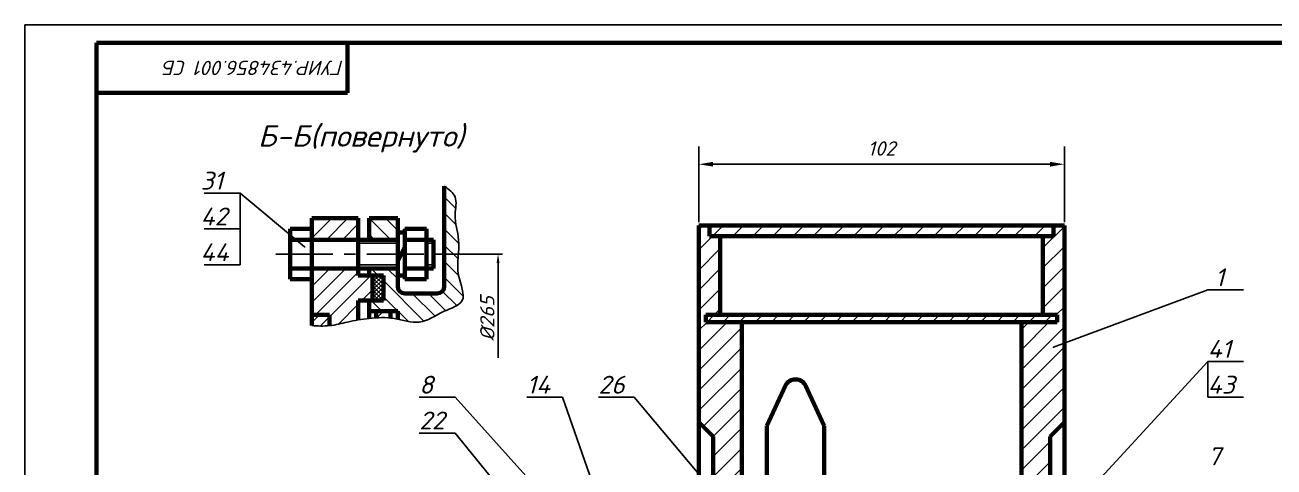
# Model space of a CAD drawing. Header units: millimetres. Extents: x 0 to 841, y 0 to 594.
# Drawn here: x 0 to 348.5, y 470.5 to 594 of the extents above; entities that cross this region are included whole.
import ezdxf

# ---------------------------------------------------------------- set-up
doc = ezdxf.new("R2010")
doc.units = ezdxf.units.MM
doc.linetypes.add('CENTER', pattern=[50.8, 31.75, -6.35, 6.35, -6.35])
for name, color, linetype in [('1', 2, 'Continuous'), ('Razm', 3, 'Continuous'), ('Razmer', 3, 'Continuous'), ('РАМКА', 7, 'Continuous'), ('Текст', 3, 'Continuous')]:
    doc.layers.add(name, color=color, linetype=linetype)
doc.layers.add('2', color=1, linetype='Continuous', lineweight=60)
doc.styles.add('ADRF1', font='romans', dxfattribs={"oblique": 15})
doc.dimstyles.new('ISO-25', dxfattribs={"dimtxt": 2.5, "dimasz": 2.5, "dimexe": 1.25, "dimexo": 0.625, "dimtad": 1, "dimtxsty": 'Standard', "dimcen": 2.5, "dimadec": 0, "dimazin": 0, "dimtfac": 1, "dimtmove": 0, "dimatfit": 3, "dimfxl": 1, "dimarcsym": 0})
doc.dimstyles.new('vas', dxfattribs={"dimtxt": 4, "dimasz": 4, "dimexe": 5, "dimexo": 0.9, "dimgap": 0.09, "dimtad": 0, "dimtoh": 1, "dimdec": 0, "dimzin": 0, "dimdsep": 46, "dimtxsty": 'Standard', "dimcen": 0.09, "dimadec": 0, "dimazin": 0, "dimtfac": 1, "dimtdec": 0, "dimtmove": 1, "dimatfit": 0, "dimfxl": 1, "dimtolj": 1, "dimtzin": 0, "dimarcsym": 0})
pattern_1 = [(45, (10, 195), (-1.683798, 1.683798), [])]
pattern_2 = [(45, (-36, 150), (-2.80633, 2.80633), [])]

# ---------------------------------------------------------------- blocks, each defined once
blk = doc.blocks.new('*D19')
at = {"layer": 'Defpoints', "color": 0, "transparency": 16777216}
for p in [(290, 555.09), (188, 538), (290, 538)]:
    blk.add_point(p, dxfattribs=at)
at = {"layer": 'Razmer', "color": 0, "lineweight": -2, "transparency": 16777216}
for p, q in [((188, 538.9), (188, 560.09)), ((290, 538.9), (290, 560.09)), ((192, 555.09), (286, 555.09))]:
    blk.add_line(p, q, dxfattribs=at)
at = {"layer": 'Razmer', "color": 0, "transparency": 16777216}
for points in [[(192, 555.76), (192, 554.42), (188, 555.09)], [(286, 555.76), (286, 554.42), (290, 555.09)]]:
    blk.add_solid(points, dxfattribs=at)
at = {"layer": 'Razmer', "color": 0, "transparency": 16777216, "insert": (239, 559.49), "char_height": 4, "attachment_point": 5, "style": 'ADRF1'}
blk.add_mtext('\\A1;102', dxfattribs=at)

msp = doc.modelspace()

# ---------------------------------------------------------------- hatches: boundary and pattern name
at = {"layer": '1'}
h = msp.add_hatch(dxfattribs=at)
h.set_pattern_fill('ANSI31', angle=90, style=0)
h.set_pattern_definition([(135, (10, 195), (-2.245064, -2.245064), [])])
edge = h.paths.add_edge_path()
edge.add_arc((106, 521), 2, 180, 270, ccw=False)
edge.add_line((104, 521), (104, 526))
edge.add_line((104, 526), (96, 526))
edge.add_line((96, 526), (96, 524))
edge.add_line((96, 524), (100, 524))
edge.add_line((100, 524), (100, 517))
edge.add_line((100, 517), (96, 517))
edge.add_line((96, 517), (96, 514))
edge.add_line((96, 514), (104, 514))
edge.add_line((104, 514), (104, 511.81887))
edge.add_spline(control_points=[(104, 511.81887), (106.06019, 511.40465), (110.7012, 510.02126), (115.99576, 514.00532), (124.03309, 516.43335), (119.5573, 525.34347), (122.01268, 533.05492), (119.3195, 540.14071), (121.0043, 546.14372), (118.25981, 548.10138), (117, 549)], knot_values=[0, 0, 0, 0, 6.085576041, 13.701349147, 19.532301042, 26.603368853, 36.603368853, 43.674436665, 48.674436665, 52.917077352, 52.917077352, 52.917077352, 52.917077352], degree=3, periodic=0)
edge.add_line((117, 549), (117, 521))
edge.add_arc((115, 521), 2, -90, 0, ccw=False)
edge.add_line((115, 519), (106, 519))
h.paths.add_polyline_path([(104, 540), (96, 540), (96, 534), (104, 534)], flags=17)
h = msp.add_hatch(dxfattribs=at)
h.set_pattern_fill('ANSI31', style=0)
h.set_pattern_definition([(45, (10, 195), (-2.245064, 2.245064), [])])
h.paths.add_polyline_path([(93, 534), (93, 540), (80, 540), (80, 534)])
edge = h.paths.add_edge_path()
edge.add_line((93, 517), (97, 517))
edge.add_line((97, 517), (97, 524))
edge.add_line((97, 524), (93, 524))
edge.add_line((93, 524), (93, 526))
edge.add_line((93, 526), (80, 526))
edge.add_line((80, 526), (80, 513))
edge.add_line((80, 513), (85, 513))
edge.add_line((85, 513), (85, 510))
edge.add_spline(control_points=[(85, 510), (86.68139, 510.17793), (89.32394, 510.89731), (91.9966, 511.41708), (93, 511.58398)], knot_values=[63.934892009, 63.934892009, 63.934892009, 63.934892009, 69.033911523, 72.084351167, 72.084351167, 72.084351167, 72.084351167], degree=3, periodic=0)
edge.add_line((93, 511.58398), (93, 517))
h = msp.add_hatch(dxfattribs=at)
h.set_pattern_fill('ANSI31', scale=1.25, style=0)
h.set_pattern_definition(pattern_2)
h.paths.add_polyline_path([(200, 457), (192, 457), (192, 455), (196, 455), (196, 450), (200, 450)])
h.paths.add_polyline_path([(200, 511), (190, 511), (190, 513), (194, 513), (194, 535), (191, 535), (191, 538), (188, 538), (188, 483), (192, 479), (192, 463), (200, 463)])
h.paths.add_polyline_path([(290, 538), (287, 538), (287, 535), (284, 535), (284, 513), (288, 513), (288, 511), (278, 511), (278, 463), (286, 463), (286, 479), (290, 483)])
h.paths.add_polyline_path([(282, 455), (286, 455), (286, 457), (278, 457), (278, 450), (282, 450)])
h = msp.add_hatch(dxfattribs=at)
h.set_pattern_fill('ANSI31', scale=1.25, style=0)
h.set_pattern_definition(pattern_2)
h.paths.add_polyline_path([(287, 538), (191, 538), (191, 535), (287, 535)])
h = msp.add_hatch(dxfattribs=at)
h.set_pattern_fill('ANSI37', scale=0.25, style=0)
h.set_pattern_definition([(45, (10, 195), (-0.561266, 0.561266), []), (135, (10, 195), (-0.561266, -0.561266), [])])
h.paths.add_polyline_path([(100, 524), (97, 524), (97, 517), (100, 517)])
h = msp.add_hatch(dxfattribs=at)
h.set_pattern_fill('ANSI31', scale=0.75, style=0)
h.set_pattern_definition(pattern_1)
edge = h.paths.add_edge_path()
edge.add_line((80, 513), (80, 510))
edge.add_spline(control_points=[(80, 510), (81.67563, 509.91276), (83.35126, 509.82553), (85, 510)], knot_values=[72.084351167, 72.084351167, 72.084351167, 72.084351167, 77.084351167, 77.084351167, 77.084351167, 77.084351167], degree=3, periodic=0)
edge.add_line((85, 510), (85, 513))
edge.add_line((85, 513), (80, 513))
h = msp.add_hatch(dxfattribs=at)
h.set_pattern_fill('ANSI31', scale=0.75, style=0)
h.set_pattern_definition(pattern_1)
edge = h.paths.add_edge_path()
edge.add_line((98, 514), (98, 512.17839))
edge.add_spline(control_points=[(98, 512.17839), (99.32536, 512.26199), (100.65673, 512.26672), (102, 512.12923)], knot_values=[54.8920304, 54.8920304, 54.8920304, 54.8920304, 58.888473439, 58.888473439, 58.888473439, 58.888473439], degree=3, periodic=0)
edge.add_line((102, 512.12923), (102, 514))
edge.add_line((102, 514), (98, 514))
h = msp.add_hatch(dxfattribs=at)
h.set_pattern_fill('ANSI31', style=0)
h.set_pattern_definition([(45, (-36, 150), (-2.245064, 2.245064), [])])
h.paths.add_polyline_path([(288, 513), (190, 513), (190, 511), (288, 511)])

# ---------------------------------------------------------------- linework, layer by layer
at = {"layer": '1', "color": 7, "linetype": 'CENTER', "ltscale": 0.5}
msp.add_line((70, 530), (118, 530), dxfattribs=at)
at = {"layer": '1', "color": 7}
for p, q in [((93, 533), (104, 533)), ((112, 533), (114, 533)), ((93, 527), (104, 527)), ((112, 527), (114, 527))]:
    msp.add_line(p, q, dxfattribs=at)
msp.add_spline([(117, 549), (120, 546), (120, 541), (121, 534), (121, 524), (122, 517), (117, 514), (110, 511), (103, 512), (96, 512), (90, 511), (85, 510), (80, 510)], degree=3, dxfattribs=at)
at = {"layer": '2', "color": 7}
for p, q in [((117, 521), (117, 549)), ((74, 537), (74, 523)), ((74, 537), (80, 537)), ((80, 540), (80, 510)), ((80, 540), (93, 540)), ((93, 540), (93, 524)), ((96, 534), (96, 540)), ((96, 540), (104, 540)), ((104, 540), (104, 521)), ((106, 537), (106, 534)), ((106, 537), (112, 537)), ((112, 537), (112, 523)), ((188, 538), (290, 538)), ((188, 468), (188, 538)), ((191, 538), (191, 535)), ((287, 535), (287, 538)), ((290, 538), (290, 468)), ((104, 534), (74, 534)), ((104, 536), (106, 536)), ((106, 534), (106, 523)), ((114, 534), (106, 534)), ((114, 534), (114, 526)), ((191, 535), (287, 535)), ((194, 535), (194, 513)), ((284, 513), (284, 535)), ((106, 532), (104, 528)), ((74, 526), (104, 526)), ((74, 523), (80, 523)), ((93, 524), (100, 524)), ((96, 524), (96, 526)), ((97, 524), (97, 517)), ((100, 524), (100, 517)), ((106, 524), (104, 524)), ((106, 526), (114, 526)), ((106, 523), (112, 523)), ((100, 517), (93, 517)), ((93, 517), (93, 511.58398)), ((96, 517), (96, 512)), ((106, 519), (115, 519)), ((80, 513), (85, 513)), ((85, 513), (85, 510)), ((96, 514), (104, 514)), ((98, 514), (98, 512.17839)), ((102, 514), (102, 512.12923)), ((104, 514), (104, 511.81887)), ((190, 513), (288, 513)), ((190, 513), (190, 511)), ((288, 511), (288, 513)), ((190, 511), (288, 511)), ((200, 511), (200, 450)), ((278, 511), (278, 450)), ((214.9195, 495), (215.0805, 495)), ((207, 482), (212.19562, 493.25717)), ((223, 482), (217.80438, 493.25717)), ((192, 479), (188, 483)), ((207, 482), (207, 464)), ((223, 482), (223, 464)), ((286, 479), (290, 483)), ((192, 479), (192, 463)), ((286, 463), (286, 479))]:
    msp.add_line(p, q, dxfattribs=at)
for centre, radius, start, end in [((106, 521), 2, 180, 270), ((115, 521), 2, 270, 0), ((214.9195, 492), 3, 90, 155.2248594), ((215.0805, 492), 3, 24.7751406, 90)]:
    msp.add_arc(centre, radius, start, end, dxfattribs=at)
at = {"layer": 'Razm', "color": 7}
for p, q in [((60, 547), (60, 527)), ((60, 537), (50, 537)), ((116.625, 530), (133.25, 530)), ((60, 527), (50, 527)), ((132, 527.5), (132, 501))]:
    msp.add_line(p, q, dxfattribs=at)
msp.add_solid([(131.58333, 527.5), (132.41667, 527.5), (132, 530)], dxfattribs=at)
at = {"layer": 'Razmer', "color": 7}
for p, q in [((0, 589), (0, 594)), ((0, 594), (836, 594)), ((0, 0), (0, 589)), ((330, 500), (330, 490)), ((330, 490), (340, 490))]:
    msp.add_line(p, q, dxfattribs=at)
at = {"layer": 'РАМКА', "color": 7, "lineweight": 60}
for p, q in [((20, 589), (836, 589)), ((20, 5), (20, 589)), ((90, 575), (90, 589)), ((20, 575), (90, 575))]:
    msp.add_line(p, q, dxfattribs=at)

# ---------------------------------------------------------------- texts
at = {"layer": 'Razm', "color": 7, "style": 'ADRF1', "oblique": 15}
for s, p in [('31', (49, 548)), ('42', (49, 538)), ('44', (49, 528))]:
    msp.add_text(s, height=5, dxfattribs=at).set_placement(p)
at = {"layer": 'Razm', "color": 7, "insert": (129, 512), "char_height": 4, "attachment_point": 5, "rotation": 90, "style": 'ADRF1'}
msp.add_mtext('%%c265', dxfattribs=at)
at = {"layer": 'Razmer', "color": 7, "style": 'ADRF1', "oblique": 15}
for s, height, p in [('Б-Б(повернуто)', 6, (65, 560)), ('1', 5, (332, 521)), ('41', 5, (330, 501)), ('8', 5, (110, 491)), ('14', 5, (140, 491)), ('26', 5, (160, 491)), ('43', 5, (330, 491)), ('22', 5, (110, 481)), ('7', 5, (330, 471))]:
    msp.add_text(s, height=height, dxfattribs=at).set_placement(p)
at = {"layer": 'Текст', "color": 7, "style": 'ADRF1', "oblique": 15}
msp.add_text('ГУИР.434856.001 СБ', height=4, rotation=180, dxfattribs=at).set_placement((89, 584))

# ---------------------------------------------------------------- dimensions: what is measured, and where the dimension line sits
at = {"layer": 'Razmer', "color": 7}
dim = msp.add_linear_dim(base=(290, 555.09041), p1=(188, 538), p2=(290, 538), dimstyle='vas', override={"dimtxsty": 'ADRF1'}, dxfattribs=at)
dim.commit()
dim.dimension.update_dxf_attribs({"geometry": '*D19', "text_midpoint": (239, 559.48699), "dimtype": 160})

# ---------------------------------------------------------------- leaders
at = {"layer": 'Razm', "color": 7}
msp.add_leader([(78, 532), (60, 547), (50, 547)], dimstyle='ISO-25', override={"dimasz": 0.5, "dimgap": 0.625, "dimtad": 0, "dimldrblk": 'Dot'}, dxfattribs=at)
at = {"layer": 'Razmer', "color": 7}
for points, override in [([(287, 504), (330, 520), (340, 520)], {"dimasz": 0.5, "dimgap": 0.625, "dimtad": 0, "dimdec": 4, "dimtdec": 4, "dimldrblk": 'Dot', "dimfrac": 2}), ([(297, 464), (330, 500), (340, 500)], {"dimasz": 0.5, "dimgap": 0.625, "dimtad": 0, "dimdec": 4, "dimtdec": 4, "dimldrblk": 'Dot', "dimfrac": 2}), ([(166, 439), (120, 490), (110, 490)], {"dimgap": 0.625, "dimtad": 0, "dimdec": 4, "dimtdec": 4, "dimldrblk": 'DotSmall', "dimfrac": 2}), ([(166, 444), (150, 490), (140, 490)], {"dimgap": 0.625, "dimtad": 0, "dimdec": 4, "dimtdec": 4, "dimldrblk": 'DotSmall', "dimfrac": 2}), ([(191, 465), (170, 490), (160, 490)], {"dimgap": 0.625, "dimtad": 0, "dimdec": 4, "dimtdec": 4, "dimldrblk": 'DotSmall', "dimfrac": 2}), ([(172, 416), (120, 480), (110, 480)], {"dimgap": 0.625, "dimtad": 0, "dimdec": 4, "dimtdec": 4, "dimldrblk": 'DotSmall', "dimfrac": 2})]:
    msp.add_leader(points, dimstyle='ISO-25', override=override, dxfattribs=at)

doc.saveas('drawing.dxf')
